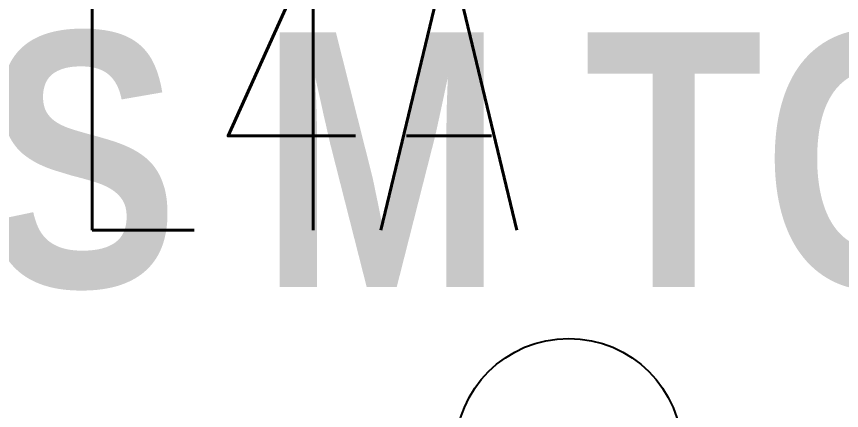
# Model space of a CAD drawing. Header units: millimetres. Extents: x -92759 to 184353, y -15225 to 86714.
# Drawn here: x -70448 to -69720, y 62803 to 63151 of the extents above; entities that cross this region are included whole.
import ezdxf

# ---------------------------------------------------------------- set-up
doc = ezdxf.new("R2010")
doc.units = ezdxf.units.MM
doc.linetypes.add('HIDDEN', pattern=[0.375, 0.25, -0.125])
for name, color, linetype in [('0-1', 9, 'Continuous'), ('A-_ROOMNAME_A', 8, 'Continuous'), ('E-_LITG _ CKT -DB', 1, 'HIDDEN'), ('E-legend', 1, 'Continuous')]:
    doc.layers.add(name, color=color, linetype=linetype)
doc.styles.add('Arial Narrow_B_1', font='ARIALNB.TTF', dxfattribs={"height": 300})
doc.styles.add('Simplex', font='simplex_.ttf', dxfattribs={"width": 0.7, "height": 450})

# ---------------------------------------------------------------- blocks, each defined once
blk = doc.blocks.new('A$Cb2bf8f38')
at = {"layer": 'A-_ROOMNAME_A', "insert": (-27901.42, 30595.48), "char_height": 225, "width": 2212.6575, "attachment_point": 1, "style": 'Arial Narrow_B_1'}
blk.add_mtext('EAS M TOILET', dxfattribs=at)
blk = doc.blocks.new('A$Cccd3aec5')
at = {"layer": 'E-legend', "lineweight": 25}
blk.add_circle((791.78, 170.28), 100, dxfattribs=at)
at = {"layer": 'E-legend', "lineweight": 25, "style": 'Simplex', "width": 0.7}
blk.add_text('L4A', height=250, dxfattribs=at).set_placement((341.03, 366.01))
blk = doc.blocks.new('EL_B8_L1_R4')
at = {"layer": 'E-_LITG _ CKT -DB', "ltscale": 0.5}
blk.add_blockref('A$Cccd3aec5', (-17026.41, -10503.62), dxfattribs=at)

msp = doc.modelspace()

# ---------------------------------------------------------------- block references
at = {"layer": '0-1'}
msp.add_blockref('A$Cb2bf8f38', (-42933.02, 32541.24), dxfattribs=at)

# ---------------------------------------------------------------- next in the draw order: block references
at = {"color": 0}
msp.add_blockref('EL_B8_L1_R4', (-53725.95, 73099.58), dxfattribs=at)

doc.saveas('drawing.dxf')
